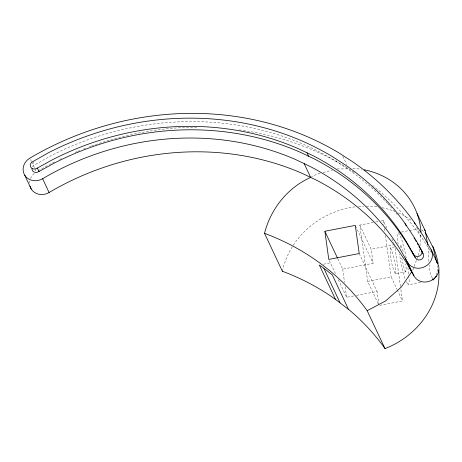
<?xml version="1.0" encoding="UTF-8"?>
<svg xmlns="http://www.w3.org/2000/svg" width="462" height="462" viewBox="0 0 462 462"><rect width="100%" height="100%" fill="white"/><g stroke="black" fill="none" stroke-linecap="round" stroke-linejoin="round"><path stroke-width="0.35" stroke-dasharray="2.31 1.73" d="M419.704 249.365L419.548 251.472L416.672 259.505M419.964 245.859L420.836 234.072M436.469 275.352L437.687 267.619L437.341 265.569M394.698 246.887L390.529 247.696C389.356 256.352 391.943 265.765 395.229 273.845L405.659 271.829L406.265 270.027L405.74 263.923M400.352 247.476L400.958 245.68L399.566 245.946M395.229 273.845C396.402 265.188 393.815 255.775 390.529 247.696M420.628 282.461L408.01 284.904L409.216 281.306L408.847 276.992M412.837 270.218L416.429 260.175M387.399 203.309A285.181 257.825 -25.2 0 0 348.036 169.156L334.09 160.106A285.181 257.825 -25.2 0 0 49.798 156.352L33.252 165.754A4.377 3.962 -25.2 0 0 32.554 166.626M310.66 177.42L316.909 174.11L320.403 173.221M323.198 172.505L332.282 170.189M378.089 303.569L367.66 281.404L359.811 225.086L375 222.153M375.687 222.02L378.447 221.483M381.208 220.952L383.281 220.553L386.96 228.372M401.42 232.063L417.596 228.933M359.811 225.086L371.165 249.209L394.629 244.675M323.492 264.206L330.411 262.866M337.866 258.887L342.706 269.167L373.129 263.288L371.165 249.209M367.66 281.404L391.123 276.865L396.95 289.252M338.369 279.77L346.627 297.326L353.701 295.957M356.531 295.414L377.05 291.447L378.909 304.822M379.7 305.394L402.477 300.987L400.785 288.871M337.173 168.942L348.764 168.855M352.922 168.821L357.773 168.78A80.434 72.719 -25.2 0 1 361.353 169.283M354.129 172.332L345.709 166.874A294.098 265.887 -25.2 0 0 238.34 129.741M430.082 250.288L420.102 235.152A294.098 265.887 -25.2 0 0 374.307 186.856M430.428 250.889L431.462 252.702M416.562 227.264L420.691 236.036M432.345 278.107L430.243 273.631L429.186 265.049M400.958 245.68L402.46 248.874L403.372 252.356M391.868 238.808L394.017 243.37M405.659 271.829L404.152 268.636L401.599 257.623M406.502 281.71L408.01 284.904M342.868 156.323L346.696 164.466M397.262 289.905L402.477 300.987M336.382 160.793L336.925 161.943M355.584 226.01L373.129 263.288M359.211 253.54L377.05 291.447M329.331 260.568L335.92 274.572M32.894 161.348L34.511 164.795M30.469 159.396L31.352 161.278M31.647 161.902L34.598 168.168M34.893 168.797L36.071 171.304M405.001 278.511L401.345 264.576L399.451 254.036M428.262 246.927L428.84 262.191M406.15 257.848L405.266 252.933L401.611 238.993L398.608 232.605L397.395 236.203L398.071 244.103M407.917 267.689L408.789 276.276M395.126 248.238L400.687 288.155M383.281 220.553L383.876 224.827M384.372 228.39L384.869 231.959M385.366 235.522L391.123 276.865M342.706 269.167L344.571 282.542M345.16 286.769L346.627 297.326M282.369 271.24A80.434 72.719 -25.2 0 1 292.92 245.824M293.301 245.23A80.434 72.719 -25.2 0 1 355.012 206.849M358.558 206.462A80.434 72.719 -25.2 0 1 363.565 206.168M366.43 206.133A80.434 72.719 -25.2 0 1 377.044 206.872M382.051 207.709A80.434 72.719 -25.2 0 1 393.815 211.042M398.383 212.913A80.434 72.719 -25.2 0 1 412.254 221.084M421.76 229.753A80.434 72.719 -25.2 0 1 424.52 232.998M38.207 170.853A294.098 265.887 -25.2 0 1 48.758 164.98M49.388 164.645A294.098 265.887 -25.2 0 1 51.27 163.652M52.535 162.999A294.098 265.887 -25.2 0 1 55.7 161.388M59.523 159.5A294.098 265.887 -25.2 0 1 61.446 158.576M75.052 152.454A294.098 265.887 -25.2 0 1 77.021 151.634M77.68 151.363A294.098 265.887 -25.2 0 1 79.649 150.554M83.616 148.983A294.098 265.887 -25.2 0 1 85.603 148.215M89.593 146.725A294.098 265.887 -25.2 0 1 90.927 146.24M91.591 145.998A294.098 265.887 -25.2 0 1 197.239 127.148M372.643 185.528A294.098 265.887 -25.2 0 1 373.752 186.411M29.585 182.952A13.369 12.087 -25.2 0 1 29.787 181.012M30.544 178.494A13.369 12.087 -25.2 0 1 34.644 173.117M387.878 203.829A285.181 257.825 -25.2 0 1 391.684 208.05M393.543 210.193A285.181 257.825 -25.2 0 1 397.187 214.535"/><path stroke-width="0.69" d="M282.369 271.24L264.53 233.333C270.634 209.038 287.601 187.584 310.66 177.42L304.175 163.635M436.359 276.057L433.252 280.024L432.651 278.742M37.37 168.07L51.923 160.031A276.276 249.775 -25.2 0 1 298.487 148.747L313.201 155.763A276.276 249.775 -25.2 0 1 405.948 240.893L416.031 258.778A4.377 3.962 -25.2 0 0 421.153 259.436A4.377 3.962 -25.2 0 0 423.55 254.897C418.774 243.422 411.411 233.2 404.602 222.869A285.181 257.825 -25.2 0 0 346.413 165.708L332.467 156.658A285.181 257.825 -25.2 0 0 48.181 152.905L31.635 162.306A4.377 3.962 -25.2 0 0 30.85 167.209A4.377 3.962 -25.2 0 0 35.661 168.821L37.37 168.07L38.993 171.512L37.278 172.268A4.377 3.962 -25.2 0 1 31.936 168.676M38.993 171.512L53.546 163.479A276.276 249.775 -25.2 0 1 300.109 152.189L314.824 159.205A276.276 249.775 -25.2 0 1 407.571 244.334L415.032 257.403M264.53 233.333A252.373 228.17 -25.2 0 1 367.169 310.695L385.724 300.872L401.299 287.064L411.677 271.91L405.186 258.125M324.867 231.26L355.29 225.381L359.211 253.54L328.788 259.419L324.867 231.26L337.566 258.246M323.856 268.243L319.34 265.009L335.556 299.468L348.556 309.43L332.34 274.971L323.856 268.243L340.009 302.766M335.556 299.468L331.231 296.373A252.194 228.009 -25.2 0 0 282.363 271.246M413.409 253.956L414.408 255.33A4.377 3.962 -25.2 0 0 419.536 255.988A4.377 3.962 -25.2 0 0 421.927 251.455L421.448 250.098M424.226 229.343L425.248 230.873L427.766 244.883M414.062 238.069L414.841 239.235M29.972 186.111A13.369 12.087 -25.2 0 0 49.093 192.51A267.359 241.713 -25.2 0 1 302.391 173.475L316.632 180.267A267.359 241.713 -25.2 0 1 406.381 262.647L413.917 275.843A13.369 12.087 -25.2 0 0 431.427 280.411A13.369 12.087 -25.2 0 0 437.676 263.588L431.19 249.803L422.903 235.291L413.617 221.367A294.098 265.887 -25.2 0 0 353.609 162.416L339.224 153.089A294.098 265.887 -25.2 0 0 29.88 158.143A13.369 12.087 -25.2 0 0 24.74 175.219L31.225 189.004M436.295 261.169L437.676 263.588M415.586 240.442L416.297 241.69M417.365 243.561L418.081 244.808M418.791 246.055L420.928 249.798M421.644 251.045L423.071 253.54M413.917 275.843L407.432 262.058L399.896 248.862A267.359 241.713 -25.2 0 0 310.141 166.482L295.905 159.69A267.359 241.713 -25.2 0 0 42.602 178.73A13.369 12.087 -25.2 0 1 24.74 175.219M417.03 213.444L425.248 230.873M425.323 232.317L433.119 247.603L436.677 262.197M414.2 222.251L415.09 224.128M405.047 223.539L406.133 225.837M411.365 250.375L412.988 253.823M306.993 152.801L308.616 156.248M367.169 310.695L385.008 348.596A80.434 72.719 -25.2 0 0 438.819 270.016M42.602 178.73L49.093 192.515M364.212 169.802A80.434 72.719 -25.2 0 1 420.98 232.109M432.703 246.165A80.434 72.719 -25.2 0 1 438.097 263.669M348.602 309.384A252.402 228.24 -25.5 0 1 385.031 348.585M431.19 249.803A13.369 12.087 -25.2 0 1 424.942 266.632A13.369 12.087 -25.2 0 1 407.432 262.058"/></g></svg>
